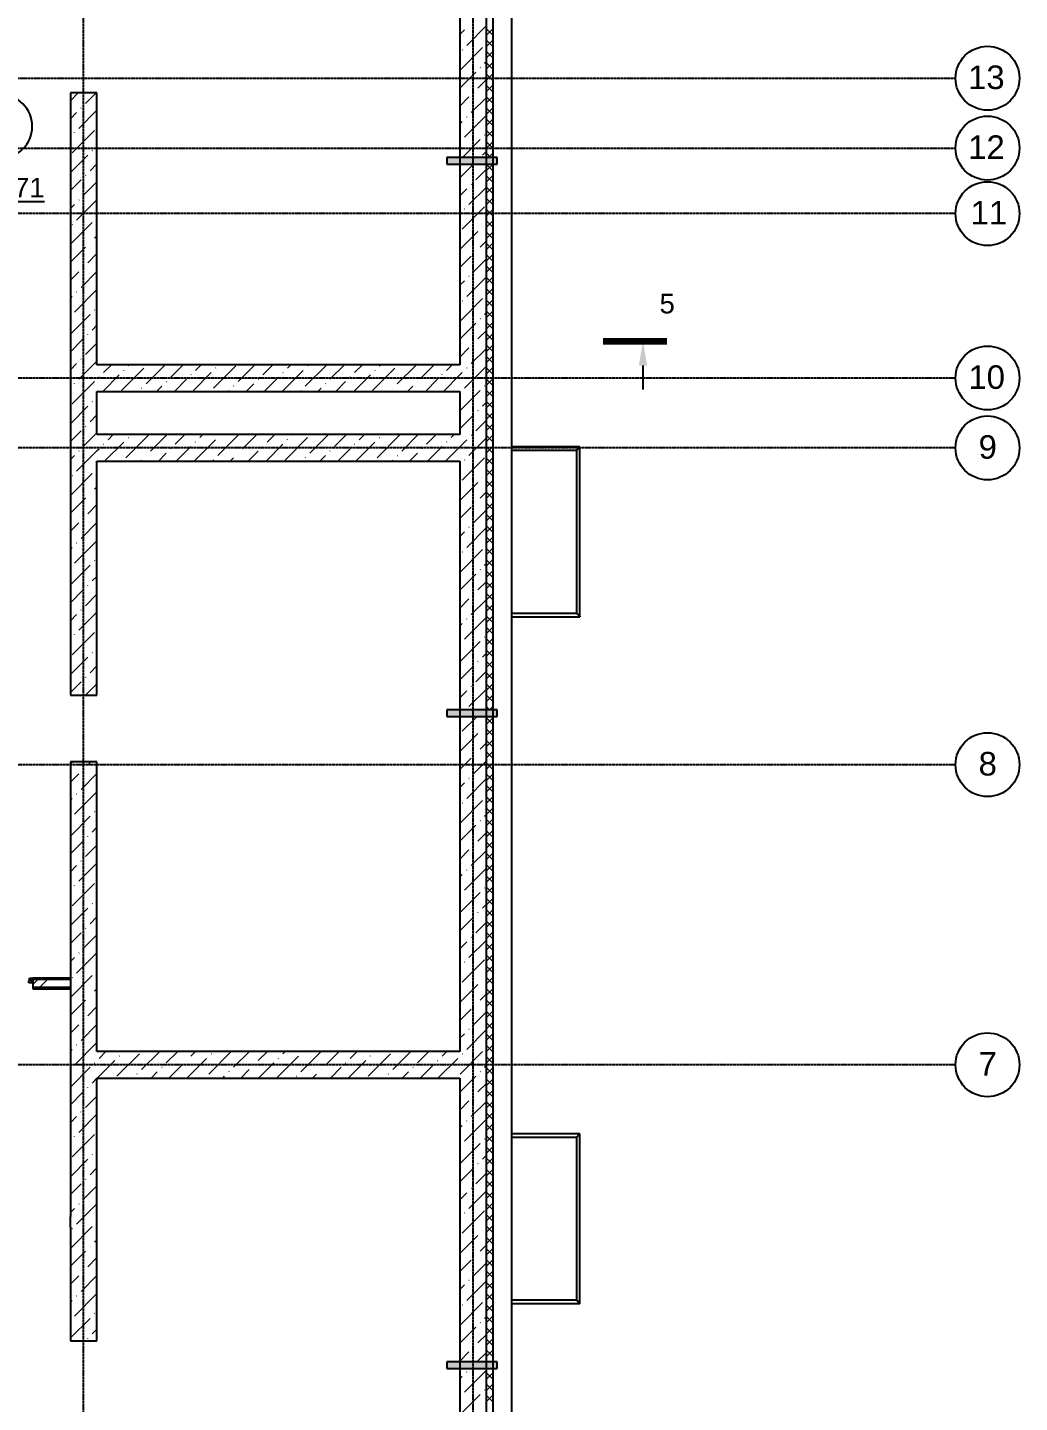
# Model space of a CAD drawing. Header units: millimetres. Extents: x -3463 to 813393, y -106315 to 159215.
# Drawn here: x 13276 to 28175, y 32460 to 53121 of the extents above; entities that cross this region are included whole.
import ezdxf

# ---------------------------------------------------------------- set-up
doc = ezdxf.new("R2010")
doc.units = ezdxf.units.MM
doc.linetypes.add('Линия сетки', pattern=[22.225, 12.7, -3.175, 3.175, -3.175])
doc.layers.add('AXIS_', color=252, linetype='Continuous')
doc.layers.add('PLANS_', color=252, linetype='Continuous')
doc.styles.add('arial', font='arial.ttf')
doc.styles.add('Arial_1', font='arial.ttf', dxfattribs={"height": 295.05988})

# ---------------------------------------------------------------- blocks, each defined once
blk = doc.blocks.new('A$Cef6d39c7')
at = {"layer": 'PLANS_'}
for points in [[(9531, 4966), (10094, 4966), (10094, 5066), (9334, 5066), (9334, 4966), (9439, 4966)], [(9985, -3334), (10094, -3334), (10094, -3234), (9334, -3234), (9334, -3334), (9931, -3334)], [(9531, -13134), (10094, -13134), (10094, -13034), (9334, -13034), (9334, -13134), (9390, -13134)]]:
    blk.add_hatch(color=256, dxfattribs=at).paths.add_polyline_path(points, flags=0)
at = {"layer": 'PLANS_', "extrusion": (0, 0, -1)}
blk.add_hatch(color=256, dxfattribs=at).paths.add_polyline_path([(-12346, 1937), (-12282, 2297), (-12219, 1937)], flags=0)
at = {"layer": 'AXIS_', "linetype": 'Линия сетки'}
for p, q in [((3881, -47592), (3881, 37741)), ((9731, -47592), (9731, 37741)), ((-11564, 6255), (16977, 6255)), ((-11564, 5205), (16977, 5205)), ((16977, 4220), (-11564, 4220)), ((16977, 1750), (-11564, 1750)), ((16977, 700), (-11564, 700)), ((16977, -4060), (-11564, -4060)), ((16977, -8570), (-11564, -8570))]:
    blk.add_line(p, q, dxfattribs=at)
at = {"layer": 'AXIS_'}
for centre in [(17457, 6255), (17457, 5205), (17457, 4220), (17457, 1750), (17457, 700), (17457, -4060), (17457, -8570)]:
    blk.add_circle(centre, 480, dxfattribs=at)
at = {"layer": 'PLANS_'}
for p, q in [((10311, -38335), (10311, 36480)), ((9931, -37790), (9931, 36100)), ((10094, 5066), (9334, 5066)), ((9334, 5066), (9334, 4966)), ((9334, 4966), (10094, 4966)), ((10094, 4966), (10094, 5066)), ((11336, 714), (10311, 714)), ((10311, 664), (11286, 664)), ((11286, 664), (11286, -1786)), ((11336, -1836), (11336, 714)), ((11286, -1786), (10311, -1786)), ((10311, -1836), (11336, -1836)), ((10094, -3234), (9334, -3234)), ((9334, -3234), (9334, -3334)), ((10094, -3334), (10094, -3234)), ((9334, -3334), (10094, -3334)), ((3056, -7308), (3066, -7308)), ((3056, -7338), (3056, -7308)), ((3096, -7338), (3056, -7338)), ((3066, -7268), (3096, -7268)), ((3066, -7308), (3066, -7268)), ((3096, -7268), (3096, -7338)), ((3096, -7268), (3116, -7268)), ((3096, -7338), (3096, -7268)), ((3116, -7338), (3096, -7338)), ((3116, -7268), (3116, -7338)), ((3681, -7288), (3116, -7288)), ((3681, -7408), (3116, -7408)), ((11336, -9606), (10311, -9606)), ((10311, -9656), (11286, -9656)), ((11286, -9656), (11286, -12106)), ((11336, -12156), (11336, -9606)), ((3681, -11010), (3681, -10850)), ((11286, -12106), (10311, -12106)), ((10311, -12156), (11336, -12156)), ((10094, -13034), (9334, -13034)), ((9334, -13034), (9334, -13134)), ((9334, -13134), (10094, -13134)), ((10094, -13134), (10094, -13034))]:
    blk.add_line(p, q, dxfattribs=at)
at = {"layer": 'PLANS_', "lineweight": 25}
for p, q in [((10031, -37790), (10031, 36200)), ((9531, 10820), (9531, 1950)), ((3681, 6033), (3681, -3017)), ((4081, 6033), (3681, 6033)), ((4081, 1950), (4081, 6033)), ((9531, 1950), (4081, 1950)), ((4081, 900), (4081, 1550)), ((4081, 1550), (9531, 1550)), ((9531, 1550), (9531, 900)), ((9531, 900), (4081, 900)), ((4081, -3017), (4081, 500)), ((4081, 500), (9531, 500)), ((9531, 500), (9531, -8370)), ((3681, -3017), (4081, -3017)), ((3681, -4017), (3681, -10850)), ((4081, -4017), (3681, -4017)), ((4081, -8370), (4081, -4017)), ((3681, -7268), (3116, -7268)), ((3116, -7338), (3116, -7428)), ((3116, -7428), (3681, -7428)), ((9531, -8370), (4081, -8370)), ((4081, -12717), (4081, -8770)), ((4081, -8770), (9531, -8770)), ((9531, -8770), (9531, -17640)), ((3681, -11010), (3681, -12717)), ((3681, -12717), (4081, -12717))]:
    blk.add_line(p, q, dxfattribs=at)
at = {"layer": 'PLANS_', "linetype": 'Continuous', "lineweight": 9}
for p, q in [((9635, 6748), (9931, 7045)), ((9531, 6914), (9601, 6984)), ((9931, 6903), (10031, 7003)), ((10031, 6895), (9931, 6995)), ((9931, 6733), (10031, 6833)), ((10031, 6726), (9931, 6826)), ((9534, 6378), (9870, 6715)), ((9567, 6681), (9570, 6684)), ((9931, 6563), (10031, 6663)), ((10031, 6556), (9931, 6656)), ((9837, 6412), (9840, 6414)), ((9904, 6479), (9931, 6506)), ((9931, 6394), (10031, 6494)), ((10031, 6386), (9931, 6486)), ((9531, 6106), (9769, 6344)), ((9803, 6108), (9931, 6237)), ((9931, 6224), (10031, 6324)), ((10031, 6216), (9931, 6316)), ((3681, 5914), (3800, 6033)), ((3910, 5873), (4070, 6033)), ((9736, 6041), (9739, 6044)), ((9931, 6054), (10031, 6154)), ((10031, 6047), (9931, 6147)), ((3842, 5805), (3845, 5808)), ((9531, 5837), (9668, 5974)), ((9702, 5738), (9931, 5967)), ((9931, 5885), (10031, 5985)), ((10031, 5877), (9931, 5977)), ((9931, 5715), (10031, 5815)), ((10031, 5707), (9931, 5807)), ((3681, 5644), (3775, 5738)), ((3809, 5502), (4081, 5775)), ((9531, 5567), (9567, 5603)), ((9601, 5368), (9931, 5698)), ((9635, 5671), (9638, 5674)), ((9931, 5545), (10031, 5645)), ((10031, 5538), (9931, 5638)), ((3708, 5132), (4045, 5469)), ((3741, 5435), (3744, 5438)), ((9904, 5401), (9907, 5404)), ((9931, 5376), (10031, 5476)), ((10031, 5368), (9931, 5468)), ((4011, 5166), (4014, 5168)), ((4078, 5233), (4081, 5236)), ((9534, 5300), (9537, 5303)), ((9569, 5066), (9837, 5334)), ((9931, 5206), (10031, 5306)), ((10031, 5198), (9931, 5298)), ((3681, 4836), (3943, 5098)), ((3977, 4862), (4081, 4967)), ((9531, 4759), (9736, 4964)), ((9870, 5098), (9931, 5159)), ((9994, 5066), (9931, 5128)), ((9931, 4866), (10031, 4966)), ((9961, 5066), (10031, 5136)), ((3910, 4795), (3913, 4798)), ((9769, 4728), (9931, 4890)), ((10031, 4859), (9931, 4959)), ((9931, 4697), (10031, 4797)), ((10031, 4689), (9931, 4789)), ((3681, 4567), (3842, 4728)), ((3876, 4492), (4081, 4697)), ((9531, 4490), (9635, 4593)), ((9668, 4357), (9931, 4620)), ((9702, 4660), (9705, 4663)), ((9931, 4527), (10031, 4627)), ((10031, 4519), (9931, 4619)), ((3681, 4297), (3741, 4357)), ((3775, 4122), (4081, 4428)), ((3809, 4425), (3812, 4428)), ((9931, 4357), (10031, 4457)), ((10031, 4350), (9931, 4450)), ((4078, 4155), (4081, 4158)), ((9531, 4220), (9534, 4223)), ((9567, 3987), (9904, 4324)), ((9601, 4290), (9604, 4293)), ((9931, 4188), (10031, 4288)), ((10031, 4180), (9931, 4280)), ((3681, 3759), (4011, 4088)), ((3708, 4054), (3711, 4057)), ((9531, 3682), (9803, 3953)), ((9870, 4021), (9873, 4023)), ((9931, 4018), (10031, 4118)), ((10031, 4010), (9931, 4110)), ((9931, 3848), (10031, 3948)), ((10031, 3841), (9931, 3941)), ((3977, 3785), (3980, 3788)), ((4045, 3852), (4081, 3889)), ((9837, 3717), (9931, 3812)), ((9931, 3679), (10031, 3779)), ((10031, 3671), (9931, 3771)), ((3681, 3489), (3910, 3717)), ((3943, 3482), (4081, 3620)), ((9531, 3412), (9702, 3583)), ((9736, 3347), (9931, 3543)), ((9769, 3650), (9772, 3653)), ((9931, 3509), (10031, 3609)), ((10031, 3501), (9931, 3601)), ((3681, 3220), (3809, 3347)), ((3842, 3111), (4081, 3350)), ((3876, 3414), (3879, 3417)), ((9931, 3339), (10031, 3439)), ((10031, 3331), (9931, 3431)), ((9531, 3143), (9601, 3212)), ((9635, 2977), (9931, 3273)), ((9668, 3280), (9671, 3283)), ((9931, 3169), (10031, 3269)), ((10031, 3162), (9931, 3262)), ((9931, 3000), (10031, 3100)), ((3681, 2950), (3708, 2977)), ((3741, 2741), (4078, 3078)), ((3775, 3044), (3778, 3047)), ((9534, 2606), (9870, 2943)), ((9567, 2909), (9570, 2912)), ((10031, 2992), (9931, 3092)), ((9931, 2830), (10031, 2930)), ((10031, 2822), (9931, 2922)), ((3681, 2411), (3977, 2707)), ((4045, 2775), (4047, 2777)), ((9904, 2707), (9931, 2735)), ((9931, 2660), (10031, 2760)), ((10031, 2653), (9931, 2753)), ((4011, 2471), (4081, 2542)), ((9531, 2335), (9769, 2573)), ((9837, 2640), (9840, 2643)), ((9931, 2491), (10031, 2591)), ((10031, 2483), (9931, 2583)), ((3681, 2142), (3876, 2337)), ((3943, 2404), (3946, 2407)), ((9803, 2337), (9931, 2465)), ((9931, 2321), (10031, 2421)), ((10031, 2313), (9931, 2413)), ((3910, 2101), (4081, 2273)), ((9531, 2065), (9668, 2202)), ((9702, 1966), (9931, 2196)), ((9736, 2269), (9739, 2272)), ((9931, 2151), (10031, 2251)), ((10031, 2143), (9931, 2243)), ((9931, 1981), (10031, 2081)), ((10031, 1974), (9931, 2074)), ((3681, 1873), (3775, 1966)), ((3809, 1731), (4081, 2003)), ((3842, 2034), (3845, 2037)), ((4179, 1832), (4298, 1950)), ((4449, 1562), (4785, 1899)), ((4482, 1865), (4485, 1868)), ((4550, 1933), (4567, 1950)), ((4819, 1663), (5106, 1950)), ((5189, 1764), (5375, 1950)), ((5560, 1865), (5645, 1950)), ((5829, 1596), (6166, 1933)), ((5863, 1899), (5866, 1902)), ((6200, 1697), (6453, 1950)), ((6570, 1798), (6722, 1950)), ((6861, 1550), (7176, 1865)), ((6941, 1899), (6992, 1950)), ((7210, 1630), (7531, 1950)), ((7244, 1933), (7247, 1936)), ((7580, 1731), (7800, 1950)), ((7951, 1832), (8070, 1950)), ((8220, 1562), (8557, 1899)), ((8254, 1865), (8257, 1868)), ((8321, 1933), (8339, 1950)), ((8591, 1663), (8878, 1950)), ((8961, 1764), (9147, 1950)), ((9332, 1865), (9417, 1950)), ((9601, 1596), (9931, 1926)), ((9635, 1899), (9638, 1902)), ((9931, 1812), (10031, 1912)), ((10031, 1804), (9931, 1904)), ((3708, 1360), (4045, 1697)), ((3741, 1663), (3744, 1666)), ((4112, 1764), (4115, 1767)), ((4167, 1550), (4415, 1798)), ((5122, 1697), (5125, 1700)), ((5245, 1550), (5425, 1731)), ((5493, 1798), (5495, 1801)), ((5514, 1550), (5796, 1832)), ((6322, 1550), (6436, 1663)), ((6503, 1731), (6506, 1733)), ((6592, 1550), (6806, 1764)), ((6873, 1832), (6876, 1834)), ((7513, 1663), (7516, 1666)), ((7670, 1550), (7816, 1697)), ((7884, 1764), (7886, 1767)), ((7939, 1550), (8187, 1798)), ((8894, 1697), (8897, 1700)), ((9017, 1550), (9197, 1731)), ((9264, 1798), (9267, 1801)), ((9286, 1550), (9531, 1796)), ((9531, 1796), (9567, 1832)), ((9931, 1642), (10031, 1742)), ((10031, 1634), (9931, 1734)), ((4078, 1461), (4081, 1464)), ((4752, 1596), (4755, 1599)), ((4975, 1550), (5055, 1630)), ((6053, 1550), (6065, 1562)), ((6132, 1630), (6135, 1632)), ((7143, 1562), (7146, 1565)), ((7400, 1550), (7446, 1596)), ((8523, 1596), (8526, 1599)), ((8747, 1550), (8826, 1630)), ((9531, 1257), (9837, 1562)), ((9534, 1529), (9537, 1531)), ((9904, 1630), (9907, 1632)), ((9931, 1472), (10031, 1572)), ((10031, 1465), (9931, 1565)), ((3681, 1064), (3943, 1327)), ((4011, 1394), (4014, 1397)), ((9803, 1259), (9806, 1262)), ((9870, 1327), (9931, 1387)), ((9931, 1303), (10031, 1403)), ((10031, 1295), (9931, 1395)), ((3977, 1091), (4081, 1195)), ((9531, 987), (9736, 1192)), ((9769, 956), (9931, 1118)), ((9931, 1133), (10031, 1233)), ((10031, 1125), (9931, 1225)), ((9931, 963), (10031, 1063)), ((10031, 956), (9931, 1056)), ((3681, 795), (3842, 956)), ((3876, 720), (4081, 926)), ((3910, 1023), (3913, 1026)), ((4247, 821), (4325, 900)), ((4516, 552), (4853, 889)), ((4550, 855), (4552, 858)), ((4886, 653), (5134, 900)), ((5257, 754), (5403, 900)), ((5627, 855), (5672, 900)), ((5897, 586), (6211, 900)), ((5930, 889), (5933, 892)), ((6267, 687), (6481, 900)), ((6638, 788), (6750, 900)), ((6907, 518), (7244, 855)), ((7008, 889), (7020, 900)), ((7277, 619), (7558, 900)), ((7648, 720), (7828, 900)), ((8018, 821), (8097, 900)), ((8288, 552), (8624, 889)), ((8321, 855), (8324, 858)), ((8658, 653), (8905, 900)), ((9029, 754), (9175, 900)), ((9399, 855), (9444, 900)), ((9668, 586), (9931, 849)), ((9702, 889), (9705, 892)), ((9931, 794), (10031, 894)), ((10031, 786), (9931, 886)), ((3775, 350), (4081, 656)), ((3809, 653), (3812, 656)), ((4081, 656), (4112, 687)), ((4179, 754), (4182, 757)), ((4195, 500), (4482, 788)), ((5189, 687), (5192, 690)), ((5272, 500), (5493, 720)), ((5542, 500), (5863, 821)), ((5560, 788), (5563, 791)), ((6200, 619), (6203, 622)), ((6350, 500), (6503, 653)), ((6570, 720), (6573, 723)), ((6620, 500), (6873, 754)), ((6941, 821), (6943, 824)), ((7580, 653), (7583, 656)), ((7697, 500), (7884, 687)), ((7951, 754), (7954, 757)), ((7967, 500), (8254, 788)), ((8961, 687), (8964, 690)), ((9044, 500), (9264, 720)), ((9314, 500), (9531, 718)), ((9332, 788), (9334, 791)), ((9531, 718), (9635, 821)), ((9931, 624), (10031, 724)), ((10031, 616), (9931, 716)), ((3681, 526), (3741, 586)), ((4734, 500), (4752, 518)), ((4819, 586), (4822, 588)), ((5003, 500), (5122, 619)), ((5829, 518), (5832, 521)), ((6081, 500), (6132, 552)), ((7210, 552), (7213, 555)), ((7428, 500), (7513, 586)), ((8505, 500), (8523, 518)), ((8591, 586), (8594, 588)), ((8775, 500), (8894, 619)), ((9531, 449), (9534, 451)), ((9567, 215), (9904, 552)), ((9601, 518), (9604, 521)), ((9931, 454), (10031, 554)), ((10031, 446), (9931, 546)), ((3681, -13), (4011, 316)), ((3708, 283), (3711, 285)), ((4078, 384), (4081, 386)), ((9870, 249), (9873, 252)), ((9931, 284), (10031, 384)), ((10031, 277), (9931, 377)), ((9931, 115), (10031, 215)), ((10031, 107), (9931, 207)), ((3977, 13), (3980, 16)), ((4045, 80), (4081, 117)), ((9531, -90), (9803, 182)), ((9837, -54), (9931, 40)), ((9931, -55), (10031, 45)), ((10031, -63), (9931, 37)), ((3681, -283), (3910, -54)), ((3943, -290), (4081, -152)), ((9531, -360), (9702, -189)), ((9769, -122), (9772, -119)), ((9931, -225), (10031, -125)), ((10031, -232), (9931, -132)), ((3876, -357), (3879, -354)), ((9736, -425), (9931, -229)), ((9931, -394), (10031, -294)), ((10031, -402), (9931, -302)), ((3681, -552), (3809, -425)), ((3842, -660), (4081, -421)), ((9531, -629), (9601, -559)), ((9635, -795), (9931, -498)), ((9668, -492), (9671, -489)), ((9931, -564), (10031, -464)), ((10031, -572), (9931, -472)), ((3681, -821), (3708, -795)), ((3741, -1031), (4078, -694)), ((3775, -728), (3778, -725)), ((9931, -734), (10031, -634)), ((10031, -742), (9931, -642)), ((9931, -904), (10031, -804)), ((10031, -911), (9931, -811)), ((4045, -997), (4047, -994)), ((9534, -1166), (9870, -829)), ((9567, -862), (9570, -860)), ((9931, -1073), (10031, -973)), ((10031, -1081), (9931, -981)), ((3681, -1360), (3977, -1064)), ((4011, -1300), (4081, -1230)), ((9531, -1437), (9769, -1199)), ((9837, -1132), (9840, -1129)), ((9904, -1064), (9931, -1037)), ((9931, -1243), (10031, -1143)), ((10031, -1251), (9931, -1151)), ((3681, -1630), (3876, -1435)), ((3943, -1368), (3946, -1365)), ((9803, -1435), (9931, -1307)), ((9931, -1413), (10031, -1313)), ((10031, -1420), (9931, -1320)), ((3910, -1671), (4081, -1499)), ((9531, -1707), (9668, -1570)), ((9702, -1805), (9931, -1576)), ((9736, -1502), (9739, -1499)), ((9931, -1582), (10031, -1482)), ((10031, -1590), (9931, -1490)), ((9931, -1752), (10031, -1652)), ((3681, -1899), (3775, -1805)), ((3809, -2041), (4081, -1768)), ((3842, -1738), (3845, -1735)), ((9601, -2176), (9931, -1845)), ((10031, -1760), (9931, -1660)), ((9931, -1922), (10031, -1822)), ((10031, -1929), (9931, -1829)), ((9531, -1976), (9567, -1940)), ((9635, -1873), (9638, -1870)), ((9931, -2091), (10031, -1991)), ((10031, -2099), (9931, -1999)), ((3708, -2412), (4045, -2075)), ((3741, -2108), (3744, -2106)), ((9531, -2515), (9837, -2209)), ((9534, -2243), (9537, -2240)), ((9904, -2142), (9907, -2139)), ((9931, -2261), (10031, -2161)), ((10031, -2269), (9931, -2169)), ((3681, -2707), (3943, -2445)), ((4011, -2378), (4014, -2375)), ((4078, -2311), (4081, -2307)), ((9870, -2445), (9931, -2384)), ((9931, -2431), (10031, -2331)), ((10031, -2439), (9931, -2339)), ((3977, -2681), (4081, -2577)), ((9531, -2784), (9736, -2580)), ((9769, -2816), (9931, -2654)), ((9803, -2513), (9806, -2510)), ((9931, -2601), (10031, -2501)), ((10031, -2608), (9931, -2508)), ((9931, -2770), (10031, -2670)), ((10031, -2778), (9931, -2678)), ((3681, -2977), (3842, -2816)), ((3910, -2748), (3913, -2745)), ((3910, -3017), (4081, -2846)), ((9702, -2883), (9705, -2880)), ((9931, -2940), (10031, -2840)), ((10031, -2948), (9931, -2848)), ((9531, -3054), (9635, -2950)), ((9668, -3186), (9931, -2923)), ((9931, -3110), (10031, -3010)), ((10031, -3117), (9931, -3017)), ((9890, -3234), (9904, -3220)), ((9978, -3234), (9931, -3187)), ((9977, -3234), (10031, -3179)), ((9567, -3557), (9790, -3334)), ((9931, -3449), (10031, -3349)), ((10031, -3457), (9931, -3357)), ((9531, -3862), (9803, -3590)), ((9870, -3523), (9873, -3520)), ((9931, -3619), (10031, -3519)), ((10031, -3627), (9931, -3527)), ((9931, -3789), (10031, -3689)), ((10031, -3796), (9931, -3696)), ((9769, -3893), (9772, -3890)), ((9837, -3826), (9931, -3731)), ((9931, -3958), (10031, -3858)), ((10031, -3966), (9931, -3866)), ((3681, -4054), (3718, -4017)), ((3876, -4129), (3879, -4126)), ((3943, -4062), (3988, -4017)), ((9531, -4131), (9702, -3961)), ((9736, -4196), (9931, -4001)), ((9931, -4128), (10031, -4028)), ((10031, -4136), (9931, -4036)), ((3681, -4324), (3809, -4196)), ((3842, -4432), (4081, -4193)), ((9531, -4401), (9601, -4331)), ((9635, -4567), (9931, -4270)), ((9668, -4264), (9671, -4261)), ((9931, -4298), (10031, -4198)), ((10031, -4305), (9931, -4205)), ((3741, -4803), (4078, -4466)), ((3775, -4499), (3778, -4497)), ((9931, -4467), (10031, -4367)), ((10031, -4475), (9931, -4375)), ((9931, -4637), (10031, -4537)), ((10031, -4645), (9931, -4545)), ((3681, -4593), (3708, -4567)), ((9534, -4937), (9870, -4600)), ((9567, -4634), (9570, -4631)), ((9931, -4807), (10031, -4707)), ((10031, -4814), (9931, -4714)), ((3681, -5132), (3977, -4836)), ((4045, -4769), (4047, -4766)), ((9837, -4904), (9840, -4901)), ((9904, -4836), (9931, -4809)), ((9931, -4976), (10031, -4876)), ((10031, -4984), (9931, -4884)), ((3943, -5139), (3946, -5136)), ((4011, -5072), (4081, -5001)), ((9531, -5209), (9769, -4971)), ((9803, -5207), (9931, -5078)), ((9931, -5146), (10031, -5046)), ((10031, -5154), (9931, -5054)), ((3681, -5401), (3876, -5207)), ((3910, -5442), (4081, -5271)), ((9531, -5478), (9668, -5341)), ((9702, -5577), (9931, -5348)), ((9736, -5274), (9739, -5271)), ((9931, -5316), (10031, -5216)), ((10031, -5324), (9931, -5224)), ((3681, -5671), (3775, -5577)), ((3809, -5813), (4081, -5540)), ((3842, -5510), (3845, -5507)), ((9931, -5486), (10031, -5386)), ((10031, -5493), (9931, -5393)), ((9931, -5655), (10031, -5555)), ((10031, -5663), (9931, -5563)), ((9531, -5748), (9567, -5712)), ((9601, -5948), (9931, -5617)), ((9635, -5644), (9638, -5642)), ((9931, -5825), (10031, -5725)), ((10031, -5833), (9931, -5733)), ((3708, -6183), (4045, -5846)), ((3741, -5880), (3744, -5877)), ((9531, -6287), (9837, -5981)), ((9904, -5914), (9907, -5911)), ((9931, -5995), (10031, -5895)), ((10031, -6002), (9931, -5902)), ((4011, -6150), (4014, -6147)), ((4078, -6082), (4081, -6079)), ((9534, -6015), (9537, -6012)), ((9870, -6217), (9931, -6156)), ((9931, -6164), (10031, -6064)), ((10031, -6172), (9931, -6072)), ((3681, -6479), (3943, -6217)), ((3977, -6453), (4081, -6348)), ((9531, -6556), (9736, -6352)), ((9803, -6284), (9806, -6281)), ((9931, -6334), (10031, -6234)), ((10031, -6342), (9931, -6242)), ((9931, -6504), (10031, -6404)), ((3681, -6748), (3842, -6587)), ((3910, -6520), (3913, -6517)), ((9769, -6587), (9931, -6425)), ((10031, -6512), (9931, -6412)), ((9931, -6674), (10031, -6574)), ((10031, -6681), (9931, -6581)), ((3876, -6823), (4081, -6618)), ((9531, -6825), (9635, -6722)), ((9668, -6958), (9931, -6695)), ((9702, -6655), (9705, -6652)), ((9931, -6843), (10031, -6743)), ((10031, -6851), (9931, -6751)), ((3681, -7018), (3741, -6958)), ((3775, -7194), (4081, -6887)), ((3809, -6890), (3812, -6888)), ((9567, -7328), (9904, -6991)), ((9601, -7025), (9604, -7022)), ((9931, -7013), (10031, -6913)), ((10031, -7021), (9931, -6921)), ((3681, -7557), (4011, -7227)), ((4078, -7160), (4081, -7157)), ((9531, -7095), (9534, -7092)), ((9931, -7183), (10031, -7083)), ((10031, -7190), (9931, -7090)), ((3116, -7364), (3192, -7288)), ((3218, -7408), (3338, -7288)), ((3675, -7408), (3681, -7402)), ((3708, -7261), (3711, -7258)), ((4045, -7463), (4081, -7426)), ((9531, -7634), (9803, -7362)), ((9870, -7295), (9873, -7292)), ((9931, -7352), (10031, -7252)), ((10031, -7360), (9931, -7260)), ((9931, -7522), (10031, -7422)), ((10031, -7530), (9931, -7430)), ((3681, -7826), (3910, -7598)), ((3977, -7530), (3980, -7527)), ((9837, -7598), (9931, -7503)), ((9931, -7692), (10031, -7592)), ((10031, -7699), (9931, -7599)), ((3943, -7833), (4081, -7695)), ((9531, -7903), (9702, -7732)), ((9736, -7968), (9931, -7772)), ((9769, -7665), (9772, -7662)), ((9931, -7861), (10031, -7761)), ((10031, -7869), (9931, -7769)), ((3681, -8095), (3809, -7968)), ((3842, -8204), (4081, -7965)), ((3876, -7901), (3879, -7898)), ((9635, -8338), (9931, -8042)), ((9668, -8035), (9671, -8033)), ((9931, -8031), (10031, -7931)), ((10031, -8039), (9931, -7939)), ((3741, -8574), (4078, -8237)), ((9531, -8172), (9601, -8103)), ((9931, -8201), (10031, -8101)), ((10031, -8209), (9931, -8109)), ((3681, -8365), (3708, -8338)), ((3775, -8271), (3778, -8268)), ((4112, -8473), (4215, -8370)), ((4381, -8743), (4718, -8406)), ((4415, -8440), (4418, -8437)), ((4482, -8372), (4485, -8370)), ((4752, -8642), (5024, -8370)), ((5122, -8541), (5293, -8370)), ((5493, -8440), (5562, -8370)), ((5762, -8709), (6099, -8372)), ((5796, -8406), (5799, -8403)), ((6132, -8608), (6371, -8370)), ((6503, -8507), (6640, -8370)), ((6779, -8770), (7109, -8440)), ((6806, -8473), (6809, -8470)), ((6873, -8406), (6909, -8370)), ((7143, -8675), (7448, -8370)), ((7176, -8372), (7179, -8370)), ((7513, -8574), (7718, -8370)), ((7884, -8473), (7987, -8370)), ((8153, -8743), (8490, -8406)), ((8187, -8440), (8189, -8437)), ((8254, -8372), (8256, -8370)), ((8523, -8642), (8795, -8370)), ((8894, -8541), (9065, -8370)), ((9264, -8440), (9334, -8370)), ((9534, -8709), (9870, -8372)), ((9567, -8406), (9570, -8403)), ((9931, -8371), (10031, -8271)), ((10031, -8378), (9931, -8278)), ((9931, -8540), (10031, -8440)), ((10031, -8548), (9931, -8448)), ((3681, -8904), (3977, -8608)), ((4045, -8541), (4047, -8538)), ((4085, -8770), (4348, -8507)), ((4893, -8770), (4987, -8675)), ((5055, -8608), (5058, -8605)), ((5162, -8770), (5358, -8574)), ((5425, -8507), (5428, -8504)), ((5432, -8770), (5728, -8473)), ((6065, -8675), (6068, -8672)), ((6240, -8770), (6368, -8642)), ((6436, -8574), (6438, -8571)), ((6509, -8770), (6739, -8541)), ((7446, -8642), (7449, -8639)), ((7587, -8770), (7749, -8608)), ((7816, -8541), (7819, -8538)), ((7856, -8770), (8119, -8507)), ((8665, -8770), (8759, -8675)), ((8826, -8608), (8829, -8605)), ((8934, -8770), (9130, -8574)), ((9197, -8507), (9200, -8504)), ((9203, -8770), (9500, -8473)), ((9837, -8675), (9840, -8672)), ((9904, -8608), (9931, -8581)), ((9931, -8710), (10031, -8610)), ((10031, -8718), (9931, -8618)), ((4011, -8844), (4081, -8773)), ((4684, -8709), (4687, -8706)), ((5971, -8770), (5998, -8743)), ((7075, -8743), (7078, -8740)), ((7318, -8770), (7378, -8709)), ((8456, -8709), (8459, -8706)), ((9531, -8981), (9769, -8743)), ((9803, -8978), (9931, -8850)), ((9931, -8880), (10031, -8780)), ((10031, -8887), (9931, -8787)), ((3681, -9173), (3876, -8978)), ((3910, -9214), (4081, -9042)), ((3943, -8911), (3946, -8908)), ((9736, -9046), (9739, -9043)), ((9931, -9049), (10031, -8949)), ((10031, -9057), (9931, -8957)), ((3842, -9281), (3845, -9279)), ((9531, -9250), (9668, -9113)), ((9702, -9349), (9931, -9119)), ((9931, -9219), (10031, -9119)), ((10031, -9227), (9931, -9127)), ((9931, -9389), (10031, -9289)), ((10031, -9397), (9931, -9297)), ((3681, -9442), (3775, -9349)), ((3809, -9585), (4081, -9312)), ((9531, -9519), (9567, -9483)), ((9601, -9719), (9931, -9389)), ((9635, -9416), (9638, -9413)), ((9931, -9559), (10031, -9459)), ((10031, -9566), (9931, -9466)), ((3708, -9955), (4045, -9618)), ((3741, -9652), (3744, -9649)), ((9904, -9686), (9907, -9683)), ((9931, -9728), (10031, -9628)), ((10031, -9736), (9931, -9636)), ((4078, -9854), (4081, -9851)), ((9531, -10058), (9837, -9753)), ((9534, -9787), (9537, -9784)), ((9931, -9898), (10031, -9798)), ((10031, -9906), (9931, -9806)), ((3681, -10251), (3943, -9989)), ((3977, -10224), (4081, -10120)), ((4011, -9921), (4014, -9918)), ((9531, -10328), (9736, -10123)), ((9803, -10056), (9806, -10053)), ((9870, -9989), (9931, -9928)), ((9931, -10068), (10031, -9968)), ((10031, -10075), (9931, -9975)), ((3910, -10292), (3913, -10289)), ((9769, -10359), (9931, -10197)), ((9931, -10237), (10031, -10137)), ((10031, -10245), (9931, -10145)), ((9931, -10407), (10031, -10307)), ((10031, -10415), (9931, -10315)), ((3681, -10520), (3842, -10359)), ((3876, -10595), (4081, -10389)), ((9531, -10597), (9635, -10494)), ((9668, -10729), (9931, -10466)), ((9702, -10426), (9705, -10424)), ((9931, -10577), (10031, -10477)), ((10031, -10584), (9931, -10484)), ((3681, -10789), (3741, -10729)), ((3775, -10965), (4081, -10659)), ((3809, -10662), (3812, -10659)), ((9931, -10746), (10031, -10646)), ((10031, -10754), (9931, -10654)), ((4078, -10932), (4081, -10929)), ((9531, -10866), (9534, -10864)), ((9567, -11100), (9904, -10763)), ((9601, -10797), (9604, -10794)), ((9931, -10916), (10031, -10816)), ((10031, -10924), (9931, -10824)), ((3681, -11328), (4011, -10999)), ((3708, -11033), (3711, -11030)), ((9531, -11405), (9803, -11134)), ((9870, -11066), (9873, -11063)), ((9931, -11086), (10031, -10986)), ((10031, -11094), (9931, -10994)), ((9931, -11256), (10031, -11156)), ((3977, -11302), (3980, -11299)), ((4045, -11235), (4081, -11198)), ((9837, -11369), (9931, -11275)), ((10031, -11263), (9931, -11163)), ((9931, -11425), (10031, -11325)), ((10031, -11433), (9931, -11333)), ((3681, -11598), (3910, -11369)), ((3943, -11605), (4081, -11467)), ((9531, -11675), (9702, -11504)), ((9736, -11740), (9931, -11544)), ((9769, -11437), (9772, -11434)), ((9931, -11595), (10031, -11495)), ((10031, -11603), (9931, -11503)), ((3681, -11867), (3809, -11740)), ((3842, -11976), (4081, -11737)), ((3876, -11672), (3879, -11670)), ((9931, -11765), (10031, -11665)), ((10031, -11772), (9931, -11672)), ((9531, -11944), (9601, -11874)), ((9635, -12110), (9931, -11814)), ((9668, -11807), (9671, -11804)), ((9931, -11934), (10031, -11834)), ((10031, -11942), (9931, -11842)), ((3681, -12137), (3708, -12110)), ((3741, -12346), (4078, -12009)), ((3775, -12043), (3778, -12040)), ((9534, -12481), (9870, -12144)), ((9567, -12178), (9570, -12175)), ((9931, -12104), (10031, -12004)), ((10031, -12112), (9931, -12012)), ((9931, -12274), (10031, -12174)), ((10031, -12282), (9931, -12182)), ((3681, -12675), (3977, -12380)), ((4045, -12312), (4047, -12309)), ((9904, -12380), (9931, -12352)), ((9931, -12444), (10031, -12344)), ((10031, -12451), (9931, -12351)), ((4011, -12615), (4081, -12545)), ((9531, -12752), (9769, -12514)), ((9837, -12447), (9840, -12444)), ((9931, -12613), (10031, -12513)), ((10031, -12621), (9931, -12521)), ((3943, -12683), (3946, -12680)), ((9803, -12750), (9931, -12622)), ((9931, -12783), (10031, -12683)), ((10031, -12791), (9931, -12691)), ((9531, -13022), (9668, -12885)), ((9736, -12817), (9739, -12815)), ((9789, -13034), (9931, -12891)), ((9931, -12953), (10031, -12853)), ((10031, -12960), (9931, -12860)), ((9601, -13491), (9931, -13161)), ((9635, -13188), (9638, -13185)), ((9935, -13034), (9931, -13030)), ((9931, -13292), (10031, -13192)), ((10031, -13300), (9931, -13200)), ((10020, -13034), (10031, -13022)), ((9531, -13291), (9567, -13255)), ((9931, -13462), (10031, -13362)), ((10031, -13469), (9931, -13369)), ((9531, -13830), (9837, -13525)), ((9534, -13558), (9537, -13555)), ((9904, -13457), (9907, -13454)), ((9931, -13631), (10031, -13531)), ((10031, -13639), (9931, -13539))]:
    blk.add_line(p, q, dxfattribs=at)
at = {"layer": 'PLANS_', "lineweight": 90, "extrusion": (0, 0, -1)}
blk.add_line((12642, 2297), (11682, 2297), dxfattribs=at)
at = {"layer": 'PLANS_', "extrusion": (0, 0, -1)}
blk.add_line((12282, 1937), (12282, 1577), dxfattribs=at)
at = {"layer": 'PLANS_'}
for start, end in [(0, 180), (180, 0)]:
    blk.add_arc((2628, 5531), 480, start, end, dxfattribs=at)
for points in [[(11286, 664), (11286, 664), (11287, 665), (11288, 666), (11290, 668), (11291, 669), (11293, 671), (11294, 672), (11296, 674), (11298, 676), (11300, 678), (11302, 680), (11303, 681), (11305, 683), (11307, 684), (11308, 686), (11310, 688), (11311, 689), (11313, 691), (11315, 693), (11316, 694), (11318, 696), (11319, 697), (11321, 699), (11322, 700), (11324, 702), (11325, 703), (11327, 705), (11329, 707), (11330, 708), (11332, 710), (11333, 711), (11335, 712), (11336, 714), (11336, 714), (11336, 714)], [(11286, -1786), (11286, -1786), (11287, -1786), (11288, -1788), (11290, -1789), (11291, -1790), (11293, -1792), (11294, -1793), (11296, -1795), (11298, -1798), (11300, -1800), (11302, -1801), (11303, -1803), (11305, -1804), (11307, -1806), (11308, -1807), (11310, -1809), (11311, -1811), (11313, -1812), (11315, -1814), (11316, -1816), (11318, -1817), (11319, -1819), (11321, -1820), (11322, -1822), (11324, -1823), (11325, -1825), (11327, -1826), (11329, -1828), (11330, -1829), (11332, -1831), (11333, -1832), (11335, -1834), (11336, -1835), (11336, -1836), (11336, -1836)], [(11286, -9656), (11286, -9656), (11287, -9655), (11288, -9654), (11290, -9652), (11291, -9651), (11293, -9649), (11294, -9648), (11296, -9646), (11298, -9644), (11300, -9642), (11302, -9640), (11303, -9639), (11305, -9637), (11307, -9636), (11308, -9634), (11310, -9632), (11311, -9631), (11313, -9629), (11315, -9627), (11316, -9626), (11318, -9624), (11319, -9623), (11321, -9621), (11322, -9620), (11324, -9618), (11325, -9617), (11327, -9615), (11329, -9613), (11330, -9612), (11332, -9610), (11333, -9609), (11335, -9608), (11336, -9606), (11336, -9606), (11336, -9606)], [(11286, -12106), (11286, -12106), (11287, -12106), (11288, -12108), (11290, -12109), (11291, -12110), (11293, -12112), (11294, -12113), (11296, -12115), (11298, -12118), (11300, -12120), (11302, -12121), (11303, -12123), (11305, -12124), (11307, -12126), (11308, -12127), (11310, -12129), (11311, -12131), (11313, -12132), (11315, -12134), (11316, -12136), (11318, -12137), (11319, -12139), (11321, -12140), (11322, -12142), (11324, -12143), (11325, -12145), (11327, -12146), (11329, -12148), (11330, -12149), (11332, -12151), (11333, -12152), (11335, -12154), (11336, -12155), (11336, -12156), (11336, -12156)]]:
    blk.add_open_spline(points, degree=3, knots=[0, 0, 0, 0, 0.083333, 0.125, 0.166667, 0.208333, 0.229167, 0.25, 0.291667, 0.333333, 0.354167, 0.375, 0.395833, 0.416667, 0.4375, 0.458333, 0.479167, 0.5, 0.520833, 0.541667, 0.5625, 0.583333, 0.604167, 0.625, 0.645833, 0.666667, 0.6875, 0.708333, 0.75, 0.770833, 0.791667, 0.833333, 0.875, 0.916667, 1, 1, 1, 1], dxfattribs=at)
at = {"layer": 'AXIS_', "lineweight": -3, "style": 'arial'}
for s, height, p in [('13', 354.1, (17164, 6092)), ('12', 354.1, (17166, 5042)), ('11', 354.1, (17203, 4057)), ('10', 354.1, (17169, 1587)), ('9', 354, (17323, 537)), ('8', 354, (17323, -4223)), ('7', 354, (17322, -8733))]:
    blk.add_text(s, height=height, dxfattribs=at).set_placement(p)
at = {"layer": 'PLANS_', "lineweight": -3, "style": 'Arial_1'}
for s, height, p in [('%%U467,71', 295.1, (2033, 4463)), ('5', 295, (12531, 2721))]:
    blk.add_text(s, height=height, dxfattribs=at).set_placement(p)

msp = doc.modelspace()

# ---------------------------------------------------------------- block references
at = {"lineweight": -3}
msp.add_blockref('A$Cef6d39c7', (10238, 46104), dxfattribs=at)

doc.saveas('drawing.dxf')
